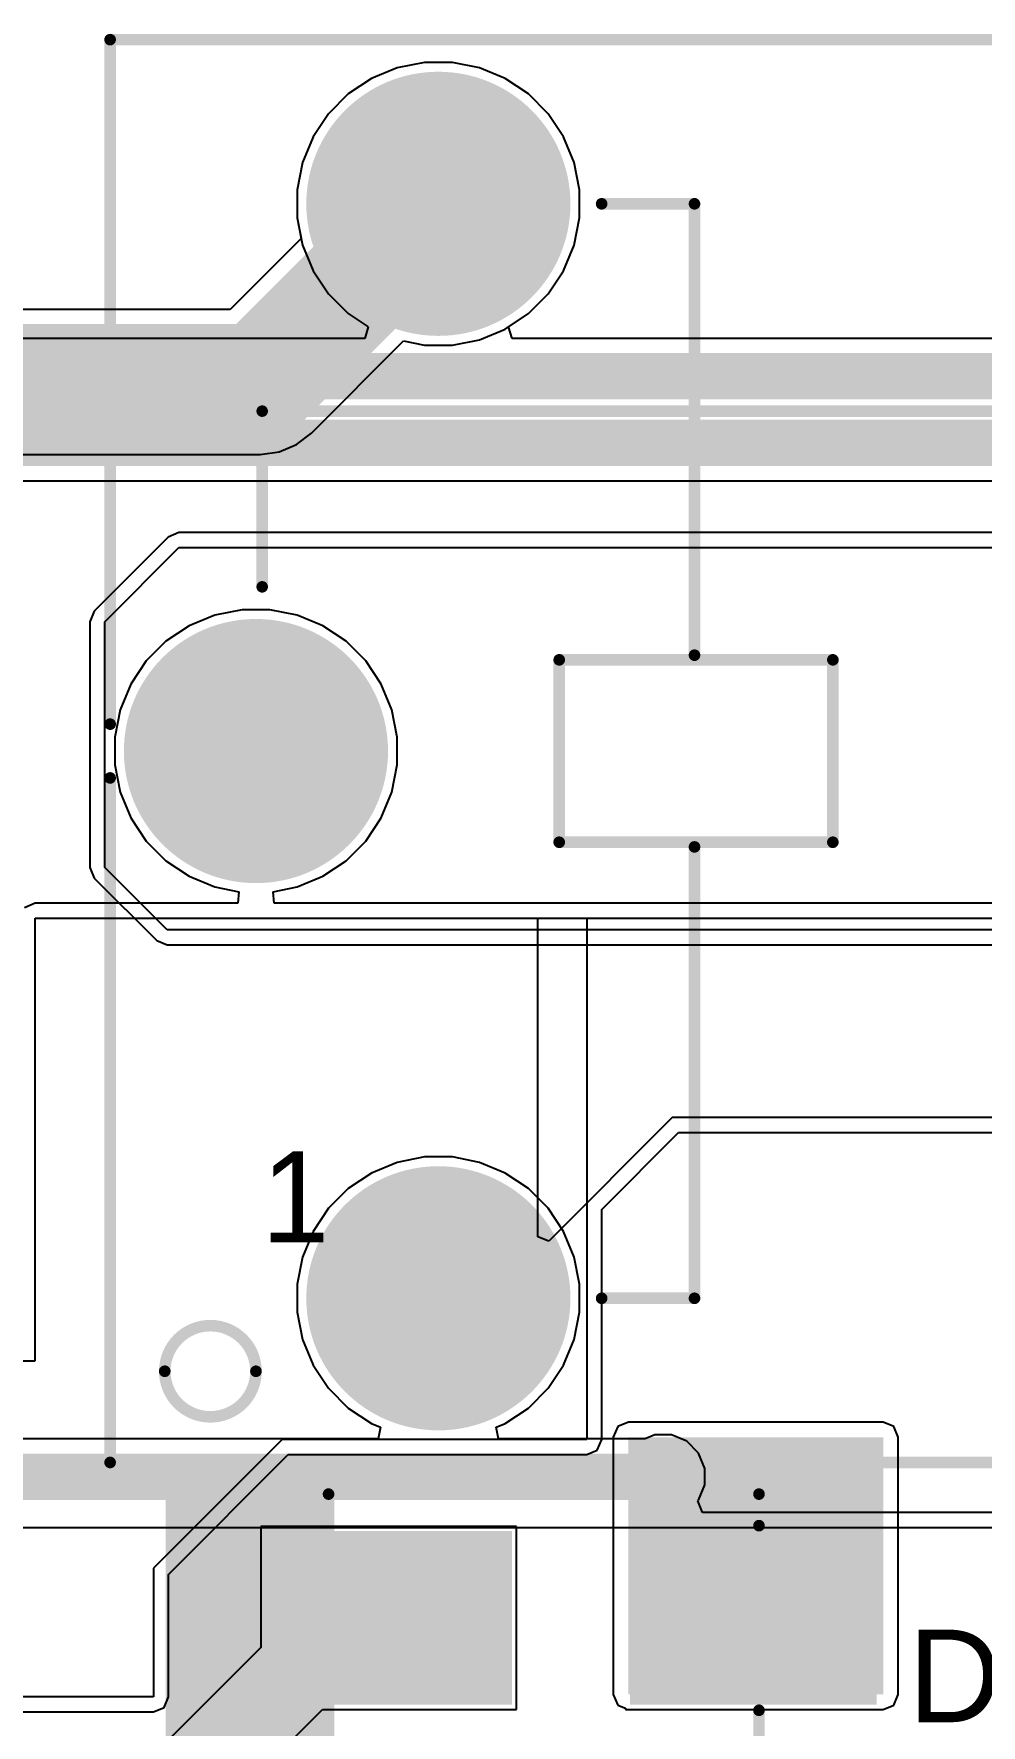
# Model space of a CAD drawing. Header units: millimetres. Extents: x -6.2 to 75.6, y -2 to 69.2.
# Drawn here: x 34.43 to 44.81, y 30.07 to 48.61 of the extents above; entities that cross this region are included whole.
import ezdxf

# ---------------------------------------------------------------- set-up
doc = ezdxf.new("R2010")
doc.units = ezdxf.units.MM
for name, color, linetype in [('BottomLayer', 5, 'Continuous'), ('BottomSolder', 6, 'Continuous'), ('MultiLayer', 9, 'Continuous'), ('PadHoleLayer', 156, 'Continuous'), ('TopLayer', 1, 'Continuous'), ('TopOverlay', 2, 'Continuous'), ('TopPaste', 8, 'Continuous'), ('TopSolder', 216, 'Continuous'), ('ViaHoleLayer', 16, 'Continuous')]:
    doc.layers.add(name, color=color, linetype=linetype)
doc.styles.add('Arial', font='', dxfattribs={"height": 0.2})
doc.styles.get('Arial').set_extended_font_data('Arial')

# ---------------------------------------------------------------- blocks, each defined once
blk = doc.blocks.new('SRD_12VDC_SL_C_1')
at = {"layer": 'BottomLayer'}
h = blk.add_hatch(color=5, dxfattribs=at)
edge = h.paths.add_edge_path()
edge.add_arc((-5.1, 6), 1.397, 0, 360)
h = blk.add_hatch(color=5, dxfattribs=at)
edge = h.paths.add_edge_path()
edge.add_arc((7.1, 5.999), 1.397, 0, 360)
h = blk.add_hatch(color=5, dxfattribs=at)
edge = h.paths.add_edge_path()
edge.add_arc((-7.1, 0), 1.397, 0, 360)
h = blk.add_hatch(color=5, dxfattribs=at)
edge = h.paths.add_edge_path()
edge.add_arc((-5.1, -6), 1.397, 0, 360)
h = blk.add_hatch(color=5, dxfattribs=at)
edge = h.paths.add_edge_path()
edge.add_arc((7.1, -5.999), 1.397, 0, 360)
at = {"layer": 'BottomSolder'}
h = blk.add_hatch(color=6, dxfattribs=at)
edge = h.paths.add_edge_path()
edge.add_arc((-5.1, 6), 1.448, 0, 360)
h = blk.add_hatch(color=6, dxfattribs=at)
edge = h.paths.add_edge_path()
edge.add_arc((7.1, 5.999), 1.448, 0, 360)
h = blk.add_hatch(color=6, dxfattribs=at)
edge = h.paths.add_edge_path()
edge.add_arc((-7.1, 0), 1.448, 0, 360)
h = blk.add_hatch(color=6, dxfattribs=at)
edge = h.paths.add_edge_path()
edge.add_arc((-5.1, -6), 1.448, 0, 360)
h = blk.add_hatch(color=6, dxfattribs=at)
edge = h.paths.add_edge_path()
edge.add_arc((7.1, -5.999), 1.448, 0, 360)
at = {"layer": 'MultiLayer'}
h = blk.add_hatch(color=9, dxfattribs=at)
edge = h.paths.add_edge_path()
edge.add_arc((-5.1, 6), 1.397, 0, 360)
h = blk.add_hatch(color=9, dxfattribs=at)
edge = h.paths.add_edge_path()
edge.add_arc((7.1, 5.999), 1.397, 0, 360)
h = blk.add_hatch(color=9, dxfattribs=at)
edge = h.paths.add_edge_path()
edge.add_arc((-7.1, 0), 1.397, 0, 360)
h = blk.add_hatch(color=9, dxfattribs=at)
edge = h.paths.add_edge_path()
edge.add_arc((-5.1, -6), 1.397, 0, 360)
h = blk.add_hatch(color=9, dxfattribs=at)
edge = h.paths.add_edge_path()
edge.add_arc((7.1, -5.999), 1.397, 0, 360)
at = {"layer": 'PadHoleLayer'}
h = blk.add_hatch(color=156, dxfattribs=at)
edge = h.paths.add_edge_path()
edge.add_arc((-5.1, 6), 0.762, 0, 360)
h = blk.add_hatch(color=156, dxfattribs=at)
edge = h.paths.add_edge_path()
edge.add_arc((7.1, 5.999), 0.762, 0, 360)
h = blk.add_hatch(color=156, dxfattribs=at)
edge = h.paths.add_edge_path()
edge.add_arc((-7.1, 0), 0.762, 0, 360)
h = blk.add_hatch(color=156, dxfattribs=at)
edge = h.paths.add_edge_path()
edge.add_arc((-5.1, -6), 0.762, 0, 360)
h = blk.add_hatch(color=156, dxfattribs=at)
edge = h.paths.add_edge_path()
edge.add_arc((7.1, -5.999), 0.762, 0, 360)
at = {"layer": 'TopLayer'}
h = blk.add_hatch(color=1, dxfattribs=at)
edge = h.paths.add_edge_path()
edge.add_arc((-5.1, 6), 1.397, 0, 360)
h = blk.add_hatch(color=1, dxfattribs=at)
edge = h.paths.add_edge_path()
edge.add_arc((7.1, 5.999), 1.397, 0, 360)
h = blk.add_hatch(color=1, dxfattribs=at)
edge = h.paths.add_edge_path()
edge.add_arc((-7.1, 0), 1.397, 0, 360)
h = blk.add_hatch(color=1, dxfattribs=at)
edge = h.paths.add_edge_path()
edge.add_arc((-5.1, -6), 1.397, 0, 360)
h = blk.add_hatch(color=1, dxfattribs=at)
edge = h.paths.add_edge_path()
edge.add_arc((7.1, -5.999), 1.397, 0, 360)
at = {"layer": 'TopSolder'}
h = blk.add_hatch(color=216, dxfattribs=at)
edge = h.paths.add_edge_path()
edge.add_arc((-5.1, 6), 1.448, 0, 360)
h = blk.add_hatch(color=216, dxfattribs=at)
edge = h.paths.add_edge_path()
edge.add_arc((7.1, 5.999), 1.448, 0, 360)
h = blk.add_hatch(color=216, dxfattribs=at)
edge = h.paths.add_edge_path()
edge.add_arc((-7.1, 0), 1.448, 0, 360)
h = blk.add_hatch(color=216, dxfattribs=at)
edge = h.paths.add_edge_path()
edge.add_arc((-5.1, -6), 1.448, 0, 360)
h = blk.add_hatch(color=216, dxfattribs=at)
edge = h.paths.add_edge_path()
edge.add_arc((7.1, -5.999), 1.448, 0, 360)
at = {"layer": 'TopOverlay', "const_width": 0.127}
for points in [[(-8.699, 7.8), (10.501, 7.8)], [(-8.699, 0.295), (-8.699, 7.8)], [(10.501, -7.8), (10.501, 7.8)], [(-3.31, 6), (-2.292, 6)], [(-2.292, 1.051), (-2.292, 6)], [(7.099, 2.019), (7.099, 4.247)], [(-7.032, 1.8), (-7.032, 3.727)], [(-7.032, 3.727), (1.604, 3.727)], [(1.604, 0.727), (1.604, 3.727)], [(6.15, 0.701), (7.801, 2.309)], [(-3.775, 1), (-0.775, 1)], [(-3.775, -1), (-3.775, 1)], [(-0.775, -1), (-0.775, 1)], [(1.604, 0.727), (1.628, 0.703)], [(1.628, 0.703), (5.644, 0.703)], [(5.644, 0.703), (6.152, 0.703)], [(-8.699, -7.8), (-8.699, -0.295)], [(7.168, -4.257), (7.168, -0.312)], [(-3.775, -1), (-0.775, -1)], [(-2.292, -6), (-2.292, -1.051)], [(-3.31, -6), (-2.292, -6)], [(-8.699, -7.8), (10.501, -7.8)]]:
    blk.add_lwpolyline(points, dxfattribs=at)
at = {"layer": 'TopOverlay'}
for points, const_width in [([(-8.731, 7.8, 1), (-8.667, 7.8, 1)], 0.0635), ([(-8.731, 7.8, 1), (-8.667, 7.8, 1)], 0.0635), ([(10.469, 7.8, 1), (10.533, 7.8, 1)], 0.0635), ([(10.469, 7.8, 1), (10.533, 7.8, 1)], 0.0635), ([(-3.342, 6, 1), (-3.278, 6, 1)], 0.0635), ([(-2.324, 6, 1), (-2.26, 6, 1)], 0.0635), ([(-2.324, 6, 1), (-2.26, 6, 1)], 0.0635), ([(7.068, 4.247, 1), (7.131, 4.247, 1)], 0.0635), ([(-7.063, 3.727, 1), (-7, 3.727, 1)], 0.0635), ([(-7.063, 3.727, 1), (-7, 3.727, 1)], 0.0635), ([(1.573, 3.727, 1), (1.636, 3.727, 1)], 0.0635), ([(1.573, 3.727, 1), (1.636, 3.727, 1)], 0.0635), ([(7.769, 2.309, 1), (7.832, 2.309, 1)], 0.0635), ([(7.068, 2.019, 1), (7.131, 2.019, 1)], 0.0635), ([(-7.063, 1.8, 1), (-7, 1.8, 1)], 0.0635), ([(-2.324, 1.051, 1), (-2.26, 1.051, 1)], 0.0635), ([(-3.807, 1, 1), (-3.743, 1, 1)], 0.0635), ([(-3.807, 1, 1), (-3.743, 1, 1)], 0.0635), ([(-0.807, 1, 1), (-0.743, 1, 1)], 0.0635), ([(-0.807, 1, 1), (-0.743, 1, 1)], 0.0635), ([(1.573, 0.727, 1), (1.636, 0.727, 1)], 0.0635), ([(1.573, 0.727, 1), (1.636, 0.727, 1)], 0.0635), ([(1.597, 0.703, 1), (1.66, 0.703, 1)], 0.0635), ([(1.597, 0.703, 1), (1.66, 0.703, 1)], 0.0635), ([(5.613, 0.703, 1), (5.676, 0.703, 1)], 0.0635), ([(5.613, 0.703, 1), (5.676, 0.703, 1)], 0.0635), ([(6.118, 0.701, 1), (6.182, 0.701, 1)], 0.0635), ([(6.121, 0.703, 1), (6.184, 0.703, 1)], 0.0635), ([(-8.731, 0.295, 1), (-8.667, 0.295, 1)], 0.0635), ([(-8.731, -0.295, 1), (-8.667, -0.295, 1)], 0.0635), ([(7.137, -0.312, 1), (7.2, -0.312, 1)], 0.0635), ([(-3.807, -1, 1), (-3.743, -1, 1)], 0.0635), ([(-3.807, -1, 1), (-3.743, -1, 1)], 0.0635), ([(-2.324, -1.051, 1), (-2.26, -1.051, 1)], 0.0635), ([(-0.807, -1, 1), (-0.743, -1, 1)], 0.0635), ([(-0.807, -1, 1), (-0.743, -1, 1)], 0.0635), ([(7.137, -4.257, 1), (7.2, -4.257, 1)], 0.0635), ([(-3.342, -6, 1), (-3.278, -6, 1)], 0.0635), ([(-2.324, -6, 1), (-2.26, -6, 1)], 0.0635), ([(-2.324, -6, 1), (-2.26, -6, 1)], 0.0635), ([(-7.1, -6.8, 1), (-8.1, -6.8, 1)], 0.127), ([(-8.132, -6.8, 1), (-8.068, -6.8, 1)], 0.0635), ([(-7.132, -6.8, 1), (-7.068, -6.8, 1)], 0.0635), ([(-8.731, -7.8, 1), (-8.667, -7.8, 1)], 0.0635), ([(-8.731, -7.8, 1), (-8.667, -7.8, 1)], 0.0635), ([(10.469, -7.8, 1), (10.533, -7.8, 1)], 0.0635), ([(10.469, -7.8, 1), (10.533, -7.8, 1)], 0.0635)]:
    blk.add_lwpolyline(points, format="xyb", close=True, dxfattribs=dict(at, const_width=const_width))
blk.add_text('1', height=1, rotation=360, dxfattribs=at).set_placement((-7.039, -5.388))
blk = doc.blocks.new('SMA_69')
at = {"layer": 'TopLayer'}
for points in [[(-3.25, 0.85), (-0.75, 0.85), (-0.75, -0.85), (-3.25, -0.85)], [(0.75, 0.85), (3.25, 0.85), (3.25, -0.85), (0.75, -0.85)]]:
    blk.add_hatch(color=1, dxfattribs=at).paths.add_polyline_path(points)
at = {"layer": 'TopOverlay'}
for points in [[(-4.445, -1.422), (-3.278, -1.422), (-3.278, 1.422), (-4.445, 1.422)], [(-3.3, 0.924), (-2.596, 0.924), (-2.596, 1.422), (-3.3, 1.422)], [(-3.3, -1.422), (-2.596, -1.422), (-2.596, -0.924), (-3.3, -0.924)]]:
    blk.add_hatch(color=2, dxfattribs=at).paths.add_polyline_path(points)
at = {"layer": 'TopPaste'}
for points in [[(-3.25, 0.85), (-0.75, 0.85), (-0.75, -0.85), (-3.25, -0.85)], [(0.75, 0.85), (3.25, 0.85), (3.25, -0.85), (0.75, -0.85)]]:
    blk.add_hatch(color=8, dxfattribs=at).paths.add_polyline_path(points)
at = {"layer": 'TopSolder'}
for points in [[(-3.352, 0.952), (-0.648, 0.952), (-0.648, -0.952), (-3.352, -0.952)], [(0.648, 0.952), (3.352, 0.952), (3.352, -0.952), (0.648, -0.952)]]:
    blk.add_hatch(color=216, dxfattribs=at).paths.add_polyline_path(points)
at = {"layer": 'TopOverlay', "const_width": 0.127}
for points in [[(-2.658, 1.358), (2.061, 1.358)], [(2.061, 1.012), (2.061, 1.358)], [(2.061, -1.358), (2.061, -1.012)], [(-2.658, -1.358), (2.061, -1.358)]]:
    blk.add_lwpolyline(points, dxfattribs=at)
at = {"layer": 'TopOverlay', "const_width": 0.0635}
for points in [[(-2.69, 1.358, 1), (-2.626, 1.358, 1)], [(2.029, 1.358, 1), (2.093, 1.358, 1)], [(2.029, 1.358, 1), (2.093, 1.358, 1)], [(2.029, 1.012, 1), (2.093, 1.012, 1)], [(2.029, -1.012, 1), (2.093, -1.012, 1)], [(-2.69, -1.358, 1), (-2.626, -1.358, 1)], [(2.029, -1.358, 1), (2.093, -1.358, 1)], [(2.029, -1.358, 1), (2.093, -1.358, 1)]]:
    blk.add_lwpolyline(points, format="xyb", close=True, dxfattribs=at)

msp = doc.modelspace()

# ---------------------------------------------------------------- hatches: boundary and pattern name
at = {"layer": 'BottomLayer'}
h = msp.add_hatch(color=5, dxfattribs=at)
edge = h.paths.add_edge_path()
edge.add_arc((41.326, 32.791), 0.305, 0, 360)
at = {"layer": 'TopLayer'}
msp.add_hatch(color=1, dxfattribs=at).paths.add_polyline_path([(40.945, 30.404), (43.739, 30.404), (43.739, 33.223), (40.945, 33.223)])
h = msp.add_hatch(color=1, dxfattribs=at)
edge = h.paths.add_edge_path()
edge.add_arc((41.326, 32.791), 0.305, 0, 360)
at = {"layer": 'ViaHoleLayer'}
h = msp.add_hatch(color=16, dxfattribs=at)
edge = h.paths.add_edge_path()
edge.add_arc((41.326, 32.791), 0.152, 0, 360)

# ---------------------------------------------------------------- linework, layer by layer
at = {"layer": 'BottomLayer'}
for p, q in [((38.41, 48.237), (38.128, 48.12)), ((38.709, 48.297), (38.41, 48.237)), ((39.015, 48.297), (38.709, 48.297)), ((39.314, 48.237), (39.015, 48.297)), ((39.596, 48.12), (39.314, 48.237)), ((38.128, 48.12), (37.874, 47.951)), ((39.85, 47.951), (39.596, 48.12)), ((37.874, 47.951), (37.658, 47.735)), ((40.065, 47.735), (39.85, 47.951)), ((37.658, 47.735), (37.489, 47.481)), ((40.235, 47.481), (40.065, 47.735)), ((37.489, 47.481), (37.372, 47.199)), ((40.352, 47.199), (40.235, 47.481)), ((37.372, 47.199), (37.313, 46.9)), ((40.411, 46.9), (40.352, 47.199)), ((37.313, 46.9), (37.313, 46.595)), ((40.411, 46.595), (40.411, 46.9)), ((37.313, 46.595), (37.358, 46.366)), ((40.352, 46.295), (40.411, 46.595)), ((37.358, 46.366), (36.58, 45.589)), ((40.235, 46.013), (40.352, 46.295)), ((40.065, 45.759), (40.235, 46.013)), ((39.85, 45.544), (40.065, 45.759)), ((36.58, 45.589), (32.069, 45.589)), ((39.596, 45.374), (39.85, 45.544)), ((39.015, 45.198), (39.314, 45.257)), ((39.314, 45.257), (39.596, 45.374)), ((37.471, 44.233), (38.481, 45.243)), ((38.481, 45.243), (38.709, 45.198)), ((38.709, 45.198), (39.015, 45.198)), ((37.306, 44.107), (37.471, 44.233)), ((32.398, 44), (36.909, 44)), ((36.909, 44), (37.115, 44.027)), ((36.909, 44), (36.909, 44)), ((37.115, 44.027), (37.306, 44.107)), ((35.901, 43.093), (35.088, 42.281)), ((36.017, 43.142), (35.901, 43.093)), ((52.621, 43.142), (36.017, 43.142)), ((35.204, 42.164), (36.017, 42.977)), ((36.017, 42.977), (52.693, 42.977)), ((35.088, 42.281), (35.039, 42.164)), ((35.039, 42.164), (35.039, 39.472)), ((35.204, 39.472), (35.204, 42.164)), ((35.039, 39.472), (35.088, 39.355)), ((35.088, 39.355), (35.774, 38.669)), ((35.89, 38.786), (35.204, 39.472)), ((56.058, 38.786), (35.89, 38.786)), ((35.774, 38.669), (35.89, 38.621)), ((35.89, 38.621), (56.058, 38.621)), ((38.41, 36.237), (38.128, 36.12)), ((38.709, 36.297), (38.41, 36.237)), ((39.015, 36.297), (38.709, 36.297)), ((39.314, 36.237), (39.015, 36.297)), ((39.596, 36.12), (39.314, 36.237)), ((38.128, 36.12), (37.874, 35.951)), ((39.85, 35.951), (39.596, 36.12)), ((37.874, 35.951), (37.658, 35.735)), ((40.065, 35.735), (39.85, 35.951)), ((37.658, 35.735), (37.489, 35.481)), ((40.235, 35.481), (40.065, 35.735)), ((37.489, 35.481), (37.372, 35.199)), ((40.352, 35.199), (40.235, 35.481)), ((37.372, 35.199), (37.313, 34.9)), ((40.411, 34.9), (40.352, 35.199)), ((37.313, 34.9), (37.313, 34.595)), ((40.411, 34.595), (40.411, 34.9)), ((37.313, 34.595), (37.372, 34.295)), ((40.352, 34.295), (40.411, 34.595)), ((37.372, 34.295), (37.489, 34.013)), ((40.235, 34.013), (40.352, 34.295)), ((37.489, 34.013), (37.658, 33.76)), ((40.065, 33.76), (40.235, 34.013)), ((37.658, 33.76), (37.874, 33.544)), ((39.85, 33.544), (40.065, 33.76)), ((37.874, 33.544), (38.128, 33.374)), ((39.596, 33.374), (39.85, 33.544)), ((38.203, 33.206), (14.749, 33.206)), ((38.128, 33.374), (38.228, 33.333)), ((38.228, 33.333), (38.203, 33.206)), ((39.496, 33.333), (39.596, 33.374)), ((39.521, 33.206), (39.496, 33.333)), ((41.131, 33.206), (39.521, 33.206)), ((41.235, 33.249), (41.131, 33.206)), ((41.417, 33.249), (41.235, 33.249)), ((41.585, 33.179), (41.417, 33.249)), ((41.713, 33.05), (41.585, 33.179)), ((41.783, 32.882), (41.713, 33.05)), ((41.783, 32.7), (41.783, 32.882)), ((41.713, 32.532), (41.783, 32.7)), ((41.706, 32.525), (41.713, 32.532)), ((41.758, 32.398), (41.706, 32.525)), ((49.263, 32.398), (41.758, 32.398)), ((6.579, 32.233), (49.428, 32.233))]:
    msp.add_line(p, q, dxfattribs=at)
for points, const_width in [([(36.909, 44.795), (38.862, 46.747)], 1.27), ([(32.069, 44.795), (36.909, 44.795)], 1.27), ([(14.554, 32.791), (41.326, 32.791)], 0.508)]:
    msp.add_lwpolyline(points, dxfattribs=dict(at, const_width=const_width))
for points, const_width in [([(38.545, 46.747, 1), (39.18, 46.747, 1)], 0.635), ([(36.592, 44.795, 1), (37.227, 44.795, 1)], 0.635), ([(36.592, 44.795, 1), (37.227, 44.795, 1)], 0.635), ([(41.199, 32.791, 1), (41.453, 32.791, 1)], 0.254)]:
    msp.add_lwpolyline(points, format="xyb", close=True, dxfattribs=dict(at, const_width=const_width))
at = {"layer": 'TopLayer'}
for p, q in [((38.41, 48.237), (38.128, 48.12)), ((38.709, 48.297), (38.41, 48.237)), ((39.015, 48.297), (38.709, 48.297)), ((39.314, 48.237), (39.015, 48.297)), ((39.596, 48.12), (39.314, 48.237)), ((38.128, 48.12), (37.874, 47.951)), ((39.85, 47.951), (39.596, 48.12)), ((37.874, 47.951), (37.658, 47.735)), ((40.065, 47.735), (39.85, 47.951)), ((37.658, 47.735), (37.489, 47.481)), ((40.235, 47.481), (40.065, 47.735)), ((37.489, 47.481), (37.372, 47.199)), ((40.352, 47.199), (40.235, 47.481)), ((37.372, 47.199), (37.313, 46.9)), ((40.411, 46.9), (40.352, 47.199)), ((37.313, 46.9), (37.313, 46.595)), ((40.411, 46.595), (40.411, 46.9)), ((37.313, 46.595), (37.372, 46.295)), ((40.352, 46.295), (40.411, 46.595)), ((37.372, 46.295), (37.489, 46.013)), ((40.235, 46.013), (40.352, 46.295)), ((37.489, 46.013), (37.658, 45.759)), ((40.065, 45.759), (40.235, 46.013)), ((37.658, 45.759), (37.874, 45.544)), ((39.85, 45.544), (40.065, 45.759)), ((37.874, 45.544), (38.093, 45.398)), ((39.631, 45.398), (39.85, 45.544)), ((38.054, 45.271), (30.874, 45.271)), ((38.093, 45.398), (38.054, 45.271)), ((39.67, 45.271), (39.631, 45.398)), ((45.117, 45.271), (39.67, 45.271)), ((31.648, 43.711), (45.726, 43.711)), ((36.709, 42.297), (36.41, 42.237)), ((37.015, 42.297), (36.709, 42.297)), ((37.314, 42.237), (37.015, 42.297)), ((36.128, 42.12), (35.874, 41.951)), ((36.41, 42.237), (36.128, 42.12)), ((37.596, 42.12), (37.314, 42.237)), ((37.85, 41.951), (37.596, 42.12)), ((35.874, 41.951), (35.658, 41.735)), ((38.065, 41.735), (37.85, 41.951)), ((35.658, 41.735), (35.489, 41.481)), ((38.235, 41.481), (38.065, 41.735)), ((35.489, 41.481), (35.372, 41.199)), ((38.352, 41.199), (38.235, 41.481)), ((35.372, 41.199), (35.313, 40.9)), ((38.411, 40.9), (38.352, 41.199)), ((35.313, 40.9), (35.313, 40.595)), ((38.411, 40.595), (38.411, 40.9)), ((35.313, 40.595), (35.372, 40.295)), ((38.352, 40.295), (38.411, 40.595)), ((35.372, 40.295), (35.489, 40.013)), ((38.235, 40.013), (38.352, 40.295)), ((35.489, 40.013), (35.658, 39.76)), ((38.065, 39.76), (38.235, 40.013)), ((35.658, 39.76), (35.874, 39.544)), ((37.85, 39.544), (38.065, 39.76)), ((35.874, 39.544), (36.128, 39.374)), ((37.596, 39.374), (37.85, 39.544)), ((36.128, 39.374), (36.41, 39.257)), ((37.314, 39.257), (37.596, 39.374)), ((36.41, 39.257), (36.674, 39.205)), ((36.674, 39.205), (36.662, 39.078)), ((37.05, 39.205), (37.314, 39.257)), ((37.062, 39.078), (37.05, 39.205)), ((34.442, 39.078), (34.326, 39.029)), ((36.662, 39.078), (34.442, 39.078)), ((64.262, 39.078), (37.062, 39.078)), ((34.442, 34.061), (34.442, 38.913)), ((34.442, 38.913), (40.488, 38.913)), ((39.954, 35.421), (39.954, 38.913)), ((39.954, 38.913), (64.262, 38.913)), ((40.488, 38.913), (40.488, 33.198)), ((41.427, 36.728), (40.072, 35.373)), ((64.262, 36.728), (41.427, 36.728)), ((40.653, 35.72), (41.496, 36.563)), ((41.496, 36.563), (64.262, 36.563)), ((40.653, 33.198), (40.653, 35.72)), ((40.072, 35.373), (39.954, 35.421)), ((25.502, 34.061), (34.442, 34.061)), ((40.945, 33.388), (40.828, 33.34)), ((43.739, 33.388), (40.945, 33.388)), ((43.855, 33.34), (43.739, 33.388)), ((37.148, 33.198), (35.738, 31.788)), ((40.488, 33.198), (37.148, 33.198)), ((40.604, 33.081), (40.653, 33.198)), ((40.828, 33.34), (40.78, 33.223)), ((40.78, 33.223), (40.78, 30.404)), ((43.904, 33.223), (43.855, 33.34)), ((43.904, 30.404), (43.904, 33.223)), ((35.903, 31.72), (37.216, 33.033)), ((37.216, 33.033), (40.488, 33.033)), ((40.488, 33.033), (40.604, 33.081)), ((39.719, 32.244), (36.914, 32.244)), ((36.914, 32.244), (36.914, 30.917)), ((39.719, 30.24), (39.719, 32.244)), ((35.738, 31.788), (35.738, 30.378)), ((35.903, 30.378), (35.903, 31.72)), ((36.914, 30.917), (35.456, 29.459)), ((35.738, 30.378), (25.502, 30.378)), ((35.738, 30.213), (35.854, 30.262)), ((35.854, 30.262), (35.903, 30.378)), ((35.993, 28.641), (37.592, 30.24)), ((37.592, 30.24), (39.719, 30.24)), ((40.78, 30.404), (40.828, 30.287)), ((40.828, 30.287), (40.914, 30.252)), ((40.914, 30.252), (40.914, 30.24)), ((40.914, 30.24), (40.943, 30.24)), ((40.943, 30.24), (40.945, 30.239)), ((40.945, 30.239), (43.739, 30.239)), ((43.739, 30.239), (43.855, 30.287)), ((43.855, 30.287), (43.904, 30.404)), ((25.502, 30.213), (35.738, 30.213))]:
    msp.add_line(p, q, dxfattribs=at)
for points, const_width in [([(38.862, 46.747), (38.862, 46.747)], 0.635), ([(30.874, 44.856), (45.288, 44.856)], 0.508), ([(31.476, 44.126), (45.726, 44.126)], 0.508), ([(38.862, 34.747), (39.347, 34.747)], 1), ([(41.326, 31.838), (41.326, 32.41)], 0.508), ([(41.326, 31.838), (41.922, 31.242)], 0.508), ([(35.655, 28.98), (37.916, 31.242)], 0.635), ([(37.916, 31.242), (38.316, 31.242)], 0.635), ([(41.922, 31.242), (42.316, 31.242)], 0.508)]:
    msp.add_lwpolyline(points, dxfattribs=dict(at, const_width=const_width))
for points, const_width in [([(38.703, 46.747, 1), (39.021, 46.747, 1)], 0.318), ([(38.703, 46.747, 1), (39.021, 46.747, 1)], 0.318), ([(38.612, 34.747, 1), (39.112, 34.747, 1)], 0.5), ([(39.097, 34.747, 1), (39.597, 34.747, 1)], 0.5), ([(41.199, 32.41, 1), (41.453, 32.41, 1)], 0.254), ([(41.199, 31.838, 1), (41.453, 31.838, 1)], 0.254), ([(41.199, 31.838, 1), (41.453, 31.838, 1)], 0.254), ([(37.758, 31.242, 1), (38.075, 31.242, 1)], 0.318), ([(37.758, 31.242, 1), (38.075, 31.242, 1)], 0.318), ([(38.158, 31.242, 1), (38.475, 31.242, 1)], 0.318), ([(41.795, 31.242, 1), (42.049, 31.242, 1)], 0.254), ([(41.795, 31.242, 1), (42.049, 31.242, 1)], 0.254), ([(42.189, 31.242, 1), (42.443, 31.242, 1)], 0.254)]:
    msp.add_lwpolyline(points, format="xyb", close=True, dxfattribs=dict(at, const_width=const_width))

# ---------------------------------------------------------------- block references
for name, p in [('SRD_12VDC_SL_C_1', (43.962, 40.747)), ('SMA_69', (40.316, 31.242))]:
    msp.add_blockref(name, p)

# ---------------------------------------------------------------- texts
at = {"layer": 'TopOverlay', "style": 'Arial'}
msp.add_text('D3', height=1.016, dxfattribs=at).set_placement((44.01, 30.099))

doc.saveas('drawing.dxf')
